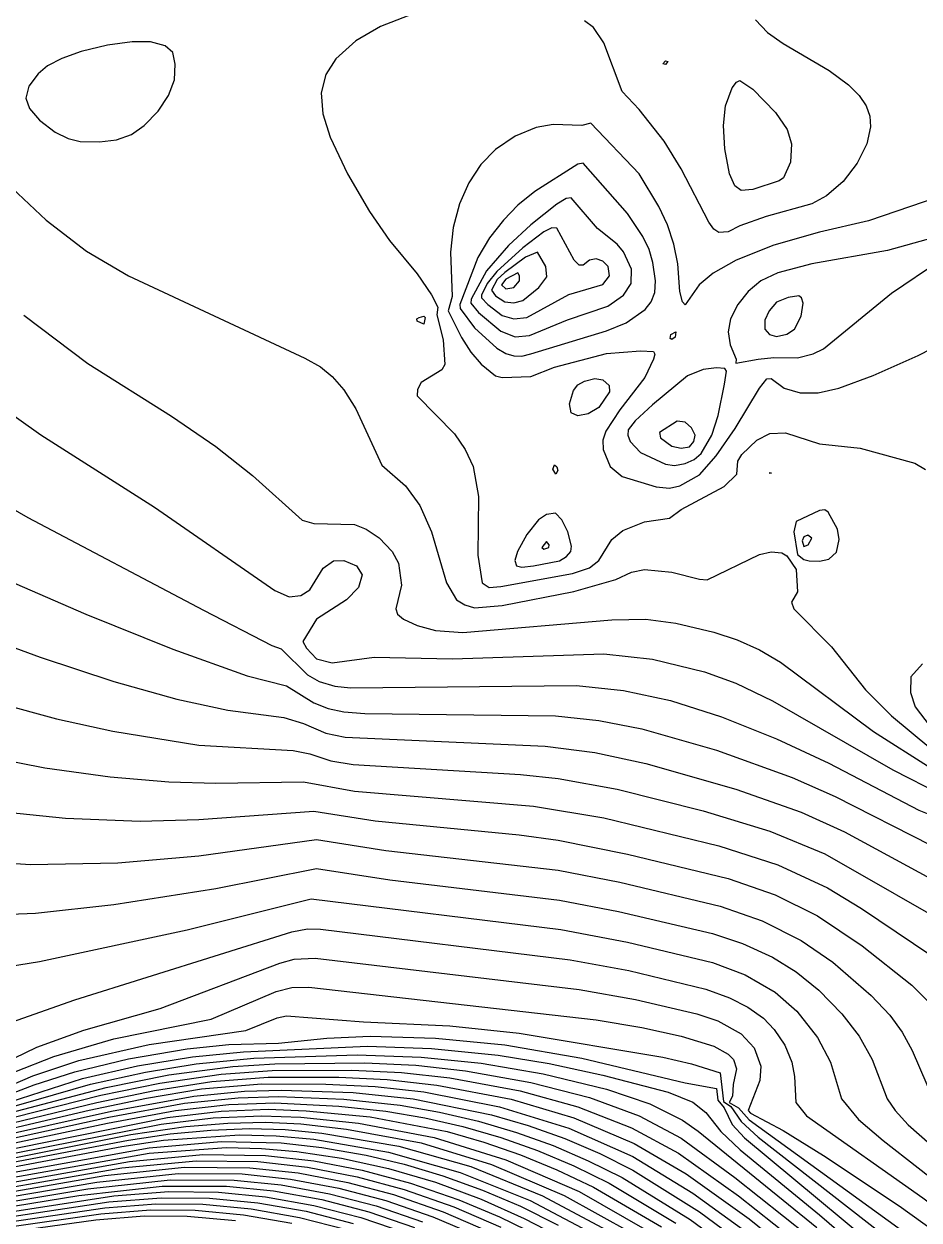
# Model space of a CAD drawing. Header units: inches. Extents: x 2608994 to 2618701, y 1261813 to 1271655.
# Drawn here: x 2616107 to 2616929, y 1263577 to 1264676 of the extents above; entities that cross this region are included whole.
import ezdxf

# ---------------------------------------------------------------- set-up
doc = ezdxf.new("R2010")
doc.units = ezdxf.units.IN
doc.header["$MEASUREMENT"] = 0

msp = doc.modelspace()

# ---------------------------------------------------------------- linework, layer by layer
for points, elevation in [([(2616464.8, 1264685.1), (2616434.8, 1264673.5), (2616412, 1264660.4), (2616393.6, 1264643.9), (2616384.5, 1264629.5), (2616380.3, 1264612.7), (2616381.7, 1264593.5), (2616388.5, 1264571.9), (2616404.5, 1264538.3), (2616424.5, 1264503.5), (2616442.9, 1264477.1), (2616468.4, 1264446.4), (2616481.6, 1264427.2), (2616487.3, 1264415.9), (2616486.5, 1264408.7), (2616492.3, 1264385.9), (2616493.7, 1264363.1), (2616491.1, 1264358.3), (2616472, 1264346.6), (2616468.6, 1264340.3), (2616468.5, 1264334.3), (2616502.6, 1264299.5), (2616512.5, 1264285.1), (2616519.7, 1264269.5), (2616524.9, 1264241.9), (2616524.1, 1264187.9), (2616528, 1264162.7), (2616534.4, 1264158.4), (2616545.2, 1264159.1), (2616611.2, 1264171), (2616626.8, 1264176.5), (2616635.2, 1264183), (2616647.2, 1264202.5), (2616657.2, 1264210.7), (2616677.2, 1264218.7), (2616700, 1264221.9), (2616710.8, 1264230), (2616750.4, 1264251), (2616762.1, 1264262.3), (2616762.8, 1264274.3), (2616766.7, 1264280.3), (2616780.4, 1264293.7), (2616792.4, 1264299.8), (2616806.8, 1264300.4), (2616838, 1264290.1), (2616875.2, 1264286.4), (2616925.6, 1264272.6), (2616935.2, 1264266.7)], 259), ([(2616779.2, 1264679.6), (2616790, 1264668.2), (2616804.4, 1264658), (2616846.7, 1264633.1), (2616864.5, 1264619.9), (2616874.2, 1264610.3), (2616880.8, 1264600.7), (2616884.1, 1264591.1), (2616884.7, 1264581.5), (2616881.4, 1264565.9), (2616872.5, 1264547.9), (2616859.6, 1264531.1), (2616844.4, 1264517.9), (2616830.9, 1264510.7), (2616788.8, 1264499.2), (2616764.8, 1264490.6), (2616754, 1264485), (2616745.6, 1264484.4), (2616740.8, 1264487.5), (2616736.2, 1264493.9), (2616710.8, 1264542.9), (2616695.4, 1264568.3), (2616672.4, 1264597.2), (2616656.6, 1264613.9), (2616640, 1264658.7), (2616630.4, 1264672.7), (2616622, 1264678.7)], 259), ([(2616192.4, 1264569.6), (2616206.1, 1264574.3), (2616217.7, 1264582.7), (2616230.6, 1264595.9), (2616240.1, 1264610.3), (2616245.5, 1264624.7), (2616246.3, 1264639.1), (2616244, 1264649.7), (2616236.9, 1264655.9), (2616223.6, 1264659.4), (2616206.8, 1264659.5), (2616184, 1264656.3), (2616160, 1264650.5), (2616142, 1264644.2), (2616128.8, 1264637.4), (2616120.4, 1264630), (2616111.9, 1264618.7), (2616109, 1264607.9), (2616112.3, 1264598.3), (2616121.6, 1264587.5), (2616136, 1264576.6), (2616148, 1264570.8), (2616158.8, 1264567.9), (2616176.8, 1264567.6), (2616192.4, 1264569.6)], 259), ([(2616694, 1264639.2), (2616696.4, 1264642.1), (2616698.6, 1264641.5), (2616696.4, 1264638.6), (2616694, 1264639.2)], 260), ([(2616776.8, 1264524), (2616766, 1264522.9), (2616760, 1264527.2), (2616755.3, 1264538.3), (2616750.9, 1264561.1), (2616749.7, 1264582.7), (2616751.6, 1264600.7), (2616757.6, 1264617.1), (2616761.6, 1264622.3), (2616764.8, 1264623.9), (2616776.8, 1264616.1), (2616797.6, 1264594.7), (2616808.3, 1264579.1), (2616812.2, 1264565.9), (2616811.2, 1264549.1), (2616804.7, 1264534.7), (2616800.8, 1264531.9), (2616776.8, 1264524)], 260), ([(2616959.2, 1264521), (2616882.9, 1264495.1), (2616838, 1264484.7), (2616796, 1264472.8), (2616761.3, 1264459.1), (2616740.3, 1264447.1), (2616727.3, 1264436.3), (2616714.4, 1264418), (2616712, 1264420.6), (2616709.6, 1264430.3), (2616707.9, 1264455.5), (2616704.2, 1264473.5), (2616698.2, 1264491.5), (2616690.4, 1264508.3), (2616672.4, 1264538.2), (2616628, 1264584.8), (2616619.6, 1264582.7), (2616593.2, 1264583.5), (2616577.6, 1264580.7), (2616558.4, 1264572.8), (2616540.4, 1264560.5), (2616527, 1264546.7), (2616515.8, 1264529.9), (2616507.2, 1264510.7), (2616501.4, 1264489.1), (2616499.1, 1264466.3), (2616500.5, 1264425.5), (2616497, 1264412.3), (2616509.2, 1264388), (2616517.6, 1264374.6), (2616527.2, 1264363.5), (2616540.4, 1264352.6), (2616546.4, 1264351.2), (2616572.8, 1264352.1), (2616594.4, 1264360.7), (2616642.4, 1264373.3), (2616673.6, 1264375.8), (2616685.4, 1264375.1), (2616686.7, 1264372.7), (2616685.6, 1264367.9), (2616677.4, 1264351.1), (2616654.4, 1264321.4), (2616641.6, 1264301.9), (2616639, 1264293.5), (2616639.2, 1264285.1), (2616645.7, 1264269.5), (2616656.8, 1264260.3), (2616688, 1264250.6), (2616700, 1264249.6), (2616709.6, 1264251.6)], 258), ([(2616572.8, 1264372.9), (2616642.4, 1264394.1), (2616660.4, 1264401.4), (2616677.9, 1264413.5), (2616683.2, 1264420.7), (2616686.6, 1264429.1), (2616687.4, 1264439.9), (2616684.9, 1264456.7), (2616681.4, 1264468.7), (2616675.7, 1264480.7), (2616661.6, 1264501.8), (2616620.8, 1264548.1), (2616616, 1264547), (2616576.4, 1264522.1), (2616560.9, 1264509.5), (2616547.6, 1264495.8), (2616534.9, 1264479.5), (2616524.1, 1264461.5), (2616507.7, 1264418.3), (2616508, 1264414.7), (2616521.2, 1264396.8), (2616541.6, 1264378), (2616550, 1264373.2), (2616557.2, 1264371.1), (2616564.4, 1264370.9), (2616572.8, 1264372.9)], 257), ([(2616096.5, 1264525.1), (2616127.6, 1264495.7), (2616164.8, 1264467.2), (2616203.2, 1264444.5), (2616365.2, 1264368.8), (2616379.6, 1264360.9), (2616390.4, 1264352.2), (2616401.2, 1264339.7), (2616412, 1264322.4), (2616436, 1264270.7), (2616457.6, 1264251.8), (2616470.8, 1264233.5), (2616481.6, 1264209.4), (2616495.3, 1264162.7), (2616504.4, 1264147.1), (2616512.3, 1264142.3), (2616521.2, 1264139.6), (2616546.4, 1264141.7), (2616612.4, 1264154.6), (2616650.8, 1264165.5), (2616665.2, 1264172.5), (2616677.2, 1264174.9), (2616702.4, 1264172.5), (2616727.6, 1264165.8), (2616734.8, 1264165.4), (2616782.8, 1264188.6), (2616793.6, 1264190.9), (2616803.2, 1264190.1), (2616808, 1264187.4), (2616816.6, 1264174.7), (2616817.7, 1264154.3), (2616812.1, 1264144.7), (2616814.4, 1264138.7), (2616848.8, 1264103.7), (2616880.1, 1264064.3), (2616904, 1264040.3), (2616940.2, 1264010.3)], 260), ([(2616571.6, 1264389.8), (2616606.4, 1264404), (2616643.6, 1264416.6), (2616658, 1264426.7), (2616664.8, 1264437.5), (2616665.4, 1264450.7), (2616658, 1264466.7), (2616652, 1264473.6), (2616634, 1264488), (2616610, 1264516.2), (2616605.2, 1264515.6), (2616596.8, 1264510.5), (2616572.8, 1264491.3), (2616552.4, 1264472.4), (2616532, 1264449.1), (2616517.9, 1264423.1), (2616517.8, 1264419.5), (2616524.8, 1264411), (2616545.2, 1264393.6), (2616558.4, 1264388.5), (2616571.6, 1264389.8)], 256), ([(2616569.2, 1264406.4), (2616607.6, 1264427.3), (2616638.8, 1264436.5), (2616645.1, 1264444.7), (2616643.7, 1264453.1), (2616638.8, 1264458.1), (2616632.8, 1264460.1), (2616626.8, 1264458.9), (2616620.8, 1264454.4), (2616617.2, 1264454.5), (2616612.7, 1264459.1), (2616596.8, 1264488.4), (2616592, 1264488.6), (2616584.8, 1264485), (2616565.6, 1264470.2), (2616541.6, 1264448.6), (2616532.8, 1264437.5), (2616527.4, 1264426.7), (2616527.6, 1264424.3), (2616533.2, 1264418.3), (2616546.4, 1264408.2), (2616557.2, 1264405), (2616569.2, 1264406.4)], 255), ([(2616781.6, 1264368.1), (2616796, 1264369.6), (2616817.6, 1264369.3), (2616832, 1264373), (2616841.6, 1264377.6), (2616904, 1264428.7), (2616948.4, 1264458.5), (2616955.6, 1264468.7), (2616955, 1264475.9), (2616950.8, 1264479.3), (2616941.2, 1264479.3), (2616900.4, 1264467.9), (2616830.8, 1264455.7), (2616799.6, 1264447.3), (2616784, 1264440.1), (2616772.3, 1264430.3), (2616762.8, 1264418.3), (2616756.2, 1264405.1), (2616753.9, 1264393.1), (2616755.8, 1264381.1), (2616761.4, 1264367.9), (2616761, 1264364.3), (2616781.6, 1264368.1)], 257), ([(2616565.6, 1264421.9), (2616580.2, 1264433.9), (2616587.6, 1264443.5), (2616586.6, 1264453.1), (2616578.8, 1264466.2), (2616568, 1264461.6), (2616548.8, 1264447.5), (2616542, 1264441.1), (2616536.8, 1264431.5), (2616540.4, 1264426.2), (2616548.8, 1264420.8), (2616557.2, 1264419.7), (2616565.6, 1264421.9)], 254), ([(2616557.2, 1264433.9), (2616562.3, 1264439.9), (2616562.5, 1264444.7), (2616560.8, 1264447.4), (2616550, 1264441.6), (2616545.8, 1264436.3), (2616550, 1264432.5), (2616557.2, 1264433.9)], 253), ([(2616808, 1264391.1), (2616815, 1264395.5), (2616821.2, 1264407.5), (2616823, 1264419.5), (2616821.5, 1264424.3), (2616818.8, 1264426.2), (2616809.2, 1264424.7), (2616798.4, 1264420.4), (2616791.6, 1264412.3), (2616787.6, 1264403.9), (2616787.6, 1264395.7), (2616791.9, 1264390.7), (2616798.4, 1264388.8), (2616808, 1264391.1)], 256), ([(2616709.6, 1264251.6), (2616727.6, 1264261.7), (2616742.9, 1264279.1), (2616760.6, 1264304.3), (2616782.8, 1264341.5), (2616789.6, 1264349.9), (2616793.6, 1264350.2), (2616805.6, 1264341.3), (2616820, 1264337.1), (2616836.8, 1264337.2), (2616855.6, 1264341.5), (2616887.2, 1264353), (2616928.6, 1264371.5), (2617003.8, 1264409.9)], 258), ([(2616107.2, 1264408.3), (2616166, 1264364.1), (2616242.8, 1264315.8), (2616283.6, 1264287.7), (2616317.2, 1264261.2), (2616362.8, 1264220.2), (2616373.6, 1264217), (2616410.8, 1264216.1), (2616421.6, 1264212), (2616433.6, 1264203.8), (2616445.6, 1264191.5), (2616451.2, 1264180.7), (2616454.1, 1264160.3), (2616448.8, 1264138.7), (2616450.5, 1264133.9), (2616456, 1264129.1), (2616468.4, 1264123.5), (2616485.2, 1264118.7), (2616510.4, 1264117), (2616647.2, 1264128.7), (2616678.4, 1264129.3), (2616706, 1264125.6), (2616740.8, 1264117.2), (2616762.4, 1264110.2), (2616782.8, 1264101.1), (2616802, 1264089.8), (2616887.6, 1264025.9), (2616940.4, 1263992.3)], 261), ([(2616468.4, 1264403), (2616468, 1264405.1), (2616470.3, 1264406.3), (2616474.4, 1264407.5), (2616475.7, 1264406.3), (2616474.4, 1264400.3), (2616468.4, 1264403)], 260), ([(2616705.5, 1264388.3), (2616702.4, 1264386.1), (2616700.8, 1264387.1), (2616701.4, 1264390.7), (2616706, 1264393), (2616705.5, 1264388.3)], 258), ([(2616714.4, 1264272.2), (2616722.8, 1264275.9), (2616729.3, 1264281.5), (2616739.1, 1264298.3), (2616744.8, 1264316.3), (2616750.8, 1264345.1), (2616752.4, 1264357.1), (2616751, 1264359.5), (2616743.2, 1264360.1), (2616731.2, 1264358.5), (2616716.8, 1264352.6), (2616684.4, 1264326.1), (2616668.5, 1264311.5), (2616662.3, 1264303.1), (2616661.8, 1264298.3), (2616663.9, 1264292.3), (2616673.6, 1264282.4), (2616696.4, 1264271.5), (2616704.8, 1264270.5), (2616714.4, 1264272.2)], 257), ([(2616046, 1264353.1), (2616122.8, 1264298.6), (2616227.2, 1264232), (2616337.6, 1264155.5), (2616350.8, 1264149.7), (2616361.6, 1264151), (2616370, 1264156), (2616382.1, 1264175.9), (2616391.6, 1264182.8), (2616401.2, 1264183.1), (2616412.7, 1264178.3), (2616417.8, 1264169.9), (2616414.4, 1264158.4), (2616403.6, 1264147.1), (2616376, 1264129.3), (2616363.4, 1264108.7), (2616366.7, 1264102.7), (2616376, 1264092.7), (2616390.4, 1264089.2), (2616428.8, 1264094.3), (2616500.8, 1264092.7), (2616640, 1264097.4), (2616684.4, 1264092.6), (2616732.4, 1264080.8), (2616761.2, 1264070.3), (2616794.8, 1264054.1), (2616905.2, 1263990.7), (2616949.6, 1263968.3)], 262), ([(2616625.6, 1264317.8), (2616616, 1264315.9), (2616610, 1264318.8), (2616608.4, 1264327.1), (2616612.1, 1264339.1), (2616616, 1264344.5), (2616622, 1264347.9), (2616631.6, 1264350.4), (2616638.8, 1264349.1), (2616644.8, 1264343.9), (2616645.1, 1264337.9), (2616635.2, 1264323.7), (2616625.6, 1264317.8)], 259), ([(2616718.6, 1264287.5), (2616722.5, 1264292.3), (2616723.6, 1264298.3), (2616720.4, 1264305), (2616714.4, 1264310.2), (2616707.2, 1264311.2), (2616691.1, 1264300.7), (2616691.9, 1264295.9), (2616702.4, 1264288.1), (2616710.8, 1264286.2), (2616718.6, 1264287.5)], 256), ([(2616595.7, 1264262.3), (2616592.9, 1264267.1), (2616594.4, 1264270.9), (2616596.8, 1264269.1), (2616597.6, 1264265.9), (2616595.7, 1264262.3)], 259), ([(2616792.4, 1264263.1), (2616792.4, 1264263.9), (2616793.7, 1264263.5), (2616793.6, 1264263.4), (2616792.4, 1264263.1)], 260), ([(2616070.8, 1264245.5), (2616110.9, 1264222.7), (2616272.2, 1264137.5), (2616334.9, 1264105.1), (2616343.6, 1264101.9), (2616367.6, 1264078), (2616378.4, 1264071.8), (2616392.8, 1264067.6), (2616407.2, 1264066.1), (2616614.8, 1264068.3), (2616658, 1264063.7), (2616701.2, 1264054.5), (2616748, 1264039.4), (2616798.4, 1264019.3), (2616846.4, 1263996.8), (2616929.2, 1263953.7), (2616956.8, 1263942.8)], 263), ([(2616575.2, 1264178.3), (2616599.2, 1264182.8), (2616605.6, 1264186.7), (2616609.4, 1264191.5), (2616610.3, 1264196.3), (2616606.8, 1264209.5), (2616601.3, 1264220.3), (2616595.6, 1264226.6), (2616587.2, 1264225.3), (2616580, 1264220.3), (2616569.2, 1264207.1), (2616560.6, 1264191.5), (2616558.2, 1264183.1), (2616559.7, 1264178.3), (2616564.4, 1264177), (2616575.2, 1264178.3)], 258), ([(2616846.4, 1264184.3), (2616853.6, 1264190.6), (2616856, 1264202.3), (2616854.3, 1264211.9), (2616846, 1264227.5), (2616842.8, 1264229.7), (2616838, 1264229), (2616816.4, 1264219), (2616814.4, 1264209.5), (2616817.6, 1264188.7), (2616823.6, 1264184.1), (2616828.4, 1264182.9), (2616838, 1264182.6), (2616846.4, 1264184.3)], 259), ([(2616589.3, 1264195.1), (2616589.6, 1264197.5), (2616587.2, 1264200.4), (2616582.8, 1264195.1), (2616584.8, 1264193.6), (2616589.3, 1264195.1)], 257), ([(2616827.4, 1264197.5), (2616830.9, 1264203.5), (2616827.2, 1264206.3), (2616823.6, 1264204.9), (2616822.1, 1264201.1), (2616823.6, 1264196), (2616827.4, 1264197.5)], 258), ([(2616056, 1264180.7), (2616164.3, 1264133.9), (2616243.9, 1264101.5), (2616312.4, 1264077.2), (2616348.4, 1264068), (2616373.6, 1264052.4), (2616386.8, 1264047), (2616401.2, 1264044), (2616420.4, 1264042.7), (2616595.6, 1264040.4), (2616635.2, 1264036.2), (2616674.8, 1264028.6), (2616743.2, 1264008.8), (2616812.8, 1263983.7), (2616852.4, 1263966.2), (2616940, 1263921.5)], 264), ([(2616024, 1264130.3), (2616122.2, 1264094.3), (2616190, 1264071.9), (2616247.6, 1264055.8), (2616294.4, 1264045.5), (2616346, 1264038.8), (2616364, 1264033.4), (2616384.4, 1264024.5), (2616402.4, 1264020.7), (2616586, 1264012.7), (2616631.6, 1264006.8), (2616678.4, 1263996.7), (2616761.2, 1263973.1), (2616821.2, 1263951.9), (2616860.8, 1263933.8), (2616947.2, 1263886.9)], 265), ([(2616932.6, 1264088.3), (2616921.7, 1264076.3), (2616921.5, 1264061.9), (2616925.9, 1264048.7), (2616939.4, 1264030.7)], 259), ([(2616084.4, 1264052), (2616137.2, 1264037.8), (2616188.8, 1264026.2), (2616268, 1264013.6), (2616354.4, 1264008.5), (2616370, 1264005.4), (2616389.2, 1263999.1), (2616409.6, 1263995.8), (2616563.2, 1263986.5), (2616598, 1263982.8), (2616652, 1263973.2), (2616731.2, 1263953.1), (2616792.4, 1263934.5), (2616842.8, 1263913.7), (2616972.4, 1263839.6), (2616989.2, 1263826.7), (2617000, 1263813.4), (2617024.7, 1263770.3), (2617037.1, 1263752.3), (2617097.9, 1263689.9), (2617117, 1263663.5), (2617127.5, 1263643.1), (2617149.3, 1263578.3), (2617169.2, 1263570.6)], 266), ([(2616079.6, 1264001.7), (2616126.4, 1263992.8), (2616186.4, 1263984.5), (2616240.4, 1263979.9), (2616283.6, 1263978.6), (2616364, 1263979.9), (2616410.8, 1263971.2), (2616575.2, 1263957.5), (2616640, 1263946.8), (2616745.6, 1263921), (2616799.6, 1263903.6), (2616845.2, 1263882.5), (2616876.4, 1263863.5), (2616940.1, 1263820.7), (2616964, 1263802), (2616978.5, 1263783.5), (2616996.9, 1263747.5), (2617011, 1263723.5), (2617056.7, 1263658.7), (2617068, 1263638.3), (2617090.1, 1263591.5), (2617107.4, 1263562.7)], 267), ([(2616079.6, 1263953.3), (2616145.6, 1263946.4), (2616214, 1263943.7), (2616268, 1263945.1), (2616373.6, 1263952.7), (2616430, 1263944.1), (2616562, 1263931.2), (2616598, 1263926.3), (2616661.6, 1263913.5), (2616754, 1263890.9), (2616797.2, 1263875.9), (2616836.1, 1263856.7), (2616877, 1263829.1), (2616922.6, 1263793.1), (2616937.1, 1263778.7), (2616948.6, 1263763.1), (2616976.9, 1263705.5), (2617002.8, 1263662.3), (2617111.4, 1263530.3)], 268), ([(2616040, 1263908.9), (2616113.2, 1263904), (2616193.6, 1263905.3), (2616268, 1263911.9), (2616376, 1263926.9), (2616439.6, 1263916.8), (2616598, 1263898.7), (2616654.4, 1263887.5), (2616746.8, 1263865.5), (2616785.2, 1263852.2), (2616821.2, 1263834.2), (2616850, 1263814.2), (2616885.4, 1263783.5), (2616902.4, 1263765.5), (2616913.9, 1263749.9), (2616923, 1263733.1), (2616943.1, 1263686.3), (2616963.3, 1263659.9), (2617036, 1263587.7), (2617098, 1263521.9)], 269), ([(2616055.6, 1263856.8), (2616118, 1263859.2), (2616190, 1263867), (2616283.6, 1263881.7), (2616376, 1263900.1), (2616443.2, 1263889.8), (2616599.2, 1263871.2), (2616653.2, 1263860.7), (2616739.6, 1263840.5), (2616767.2, 1263831.4), (2616794.8, 1263818.6), (2616816.4, 1263805.4), (2616837.3, 1263788.3), (2616858.5, 1263766.7), (2616874.4, 1263746.3), (2616886.2, 1263724.7), (2616899.9, 1263688.7), (2616907.3, 1263677.9), (2616919.2, 1263664.7), (2617015.6, 1263580.1), (2617088.6, 1263509.9)], 270), ([(2616043.6, 1263802.3), (2616121.6, 1263814.9), (2616257.2, 1263844), (2616371.2, 1263872.2), (2616600.4, 1263844.2), (2616661.6, 1263832.5), (2616739.6, 1263813.8), (2616769.6, 1263802.4), (2616797.2, 1263786.6), (2616817.2, 1263769.1), (2616836.2, 1263745.1), (2616848, 1263722.3), (2616858.1, 1263688.7), (2616873.8, 1263669.5), (2616896.3, 1263650.3), (2616992.8, 1263574.9)], 271), ([(2616085.6, 1263755.5), (2616154, 1263779.5), (2616353.2, 1263842), (2616367.6, 1263844.8), (2616379.6, 1263844.6), (2616608.8, 1263816.3), (2616662.8, 1263806.4), (2616733.6, 1263789.5), (2616755.2, 1263781.5), (2616772, 1263772.9), (2616786.4, 1263762.7), (2616796.4, 1263752.3), (2616806, 1263737.9), (2616812.5, 1263722.3), (2616815, 1263709.1), (2616816.3, 1263685.1), (2616826, 1263673.1), (2616932.8, 1263597.7), (2616984.4, 1263558.5)], 272), ([(2616077.2, 1263715.9), (2616119.2, 1263736.2), (2616162.4, 1263751.6), (2616232.4, 1263771.5), (2616342.4, 1263813.2), (2616355.6, 1263816.9), (2616374.8, 1263817.8), (2616617.2, 1263788.9), (2616668.8, 1263780), (2616725.2, 1263766.6), (2616744.4, 1263760.2), (2616766, 1263748.2), (2616777.9, 1263735.5), (2616784.1, 1263718.7), (2616783.1, 1263705.5), (2616772.4, 1263677.9), (2616774.4, 1263675.6), (2616804.4, 1263659.6), (2616841.6, 1263636.6), (2616911.2, 1263590.2), (2616956.8, 1263557.6)], 273), ([(2616098.8, 1263713.4), (2616134.8, 1263727.6), (2616190, 1263743.6), (2616279.3, 1263761.9), (2616338.8, 1263787.1), (2616353.2, 1263790.9), (2616368.8, 1263791.3), (2616632.8, 1263761.1), (2616674.8, 1263754.2), (2616710.8, 1263746.1), (2616740.8, 1263737.1), (2616754, 1263729.6), (2616758.9, 1263724.7), (2616761.8, 1263716.3), (2616758.5, 1263701.9), (2616758.1, 1263691.1), (2616754.9, 1263685.1), (2616763.4, 1263680.3), (2616773.2, 1263669.3), (2616966.4, 1263529.4)], 274), ([(2616055.8, 1263683.9), (2616115.6, 1263709.8), (2616157.6, 1263723.7), (2616222.4, 1263738.6), (2616311.2, 1263751.3), (2616340, 1263763), (2616348.4, 1263765), (2616419.2, 1263759.4), (2616498.4, 1263755.7), (2616562, 1263748.9), (2616694, 1263726.9), (2616720.4, 1263720.8), (2616746.8, 1263712.5), (2616749.7, 1263686.3), (2616756.4, 1263681.5), (2616766, 1263667.9), (2616781.6, 1263653.4), (2616966.4, 1263509.3)], 275), ([(2616064.8, 1263681.5), (2616116.8, 1263701.5), (2616154, 1263713.4), (2616203.2, 1263725.4), (2616257.2, 1263734.6), (2616295.6, 1263738.6), (2616341.2, 1263739.7), (2616385.6, 1263744.4), (2616425.2, 1263746.1), (2616485.2, 1263744.4), (2616548.8, 1263738.1), (2616619.6, 1263726.1), (2616714.4, 1263703.2), (2616743.2, 1263698.1), (2616744.6, 1263687.5), (2616750.4, 1263680.3), (2616757.6, 1263665.1), (2616768.9, 1263652.7), (2616926.8, 1263521.7)], 276), ([(2615639.2, 1263576.3), (2615665.6, 1263583.6), (2615696.8, 1263597), (2615801.2, 1263649.5), (2615831.2, 1263660.4), (2615860, 1263667), (2615888.8, 1263669.8), (2615917.6, 1263669), (2615945.2, 1263664.8), (2615989.6, 1263654.4), (2616000.4, 1263653.7), (2616168.4, 1263702.1), (2616218.8, 1263713.2), (2616265.6, 1263720.8), (2616318.4, 1263726), (2616413.2, 1263729), (2616472, 1263727), (2616527.2, 1263721.4), (2616584.2, 1263711.5), (2616642.4, 1263697.6), (2616682, 1263684), (2616712, 1263668.9), (2616726.4, 1263659), (2616835.6, 1263570.3)], 278), ([(2616065.8, 1263676.7), (2616161.2, 1263707.4), (2616211.6, 1263719), (2616262, 1263727.3), (2616308.8, 1263731.7), (2616422.8, 1263736.9), (2616481.6, 1263735), (2616542.8, 1263728.7), (2616589.6, 1263721), (2616639, 1263710.3), (2616698.9, 1263694.7), (2616721.6, 1263685.7), (2616733.6, 1263676.1), (2616747.2, 1263658.7), (2616764.9, 1263641.9), (2616838, 1263582.2), (2616955.6, 1263480.6)], 277), ([(2615692, 1263557.5), (2615758.3, 1263603.5), (2615794, 1263625.6), (2615830, 1263642.4), (2615865.1, 1263652.7), (2615891.2, 1263656.6), (2615917.6, 1263657.5), (2615942.8, 1263655.6), (2615987.2, 1263648.9), (2616000.4, 1263649.2), (2616025.6, 1263657.6), (2616182.8, 1263699.1), (2616240.4, 1263710.6), (2616299.2, 1263718.4), (2616337.6, 1263720.8), (2616420.4, 1263721.6), (2616467.2, 1263719.4), (2616512.8, 1263714.4), (2616572.8, 1263703.7), (2616626.8, 1263689.8), (2616672.4, 1263672.9), (2616710.8, 1263652.5), (2616760, 1263616.4), (2616827.2, 1263563.2)], 279), ([(2615753.2, 1263575.3), (2615786.8, 1263600.9), (2615826.5, 1263623.9), (2615867.2, 1263639.1), (2615892.4, 1263644.4), (2615917.6, 1263646.8), (2615942.8, 1263646.6), (2615984.8, 1263643.5), (2615999.2, 1263644.5), (2616019.6, 1263652), (2616178, 1263691.9), (2616232, 1263703), (2616288.4, 1263711.4), (2616335.2, 1263714.7), (2616408.4, 1263714.8), (2616454, 1263712.7), (2616498.4, 1263707.8), (2616562.9, 1263695.9), (2616616, 1263681.4), (2616665.2, 1263662.1), (2616708.4, 1263638.6), (2616763.6, 1263599.5), (2616828.4, 1263548.2)], 280), ([(2615764.1, 1263561.5), (2615803.6, 1263593.3), (2615840.8, 1263614.9), (2615878, 1263629.1), (2615899.6, 1263634.2), (2615922.4, 1263637.3), (2615982.4, 1263638), (2615995.6, 1263639.3), (2616006.4, 1263642.1), (2616018.4, 1263647.7), (2616174.4, 1263685.4), (2616227.2, 1263696.3), (2616280, 1263704.6), (2616331.6, 1263708.5), (2616396.4, 1263708.4), (2616440.8, 1263706.4), (2616486.4, 1263701.3), (2616554.8, 1263688.2), (2616612.4, 1263671.1), (2616667.6, 1263647.7), (2616715.6, 1263619.7), (2616773.2, 1263578.5), (2616835.6, 1263528.1)], 281), ([(2615801.4, 1263573.5), (2615822.6, 1263589.1), (2615844.4, 1263602.2), (2615866, 1263612.5), (2615888.8, 1263620.6), (2615927.2, 1263628.7), (2615992, 1263634.1), (2616020.8, 1263643.9), (2616167.2, 1263678.3), (2616220, 1263689.3), (2616270.4, 1263697.7), (2616325.6, 1263702.4), (2616384.4, 1263702.1), (2616430, 1263700), (2616474.4, 1263695), (2616544, 1263681.4), (2616607.6, 1263661.6), (2616666.4, 1263635.5), (2616721.6, 1263602.1), (2616780.4, 1263559.4)], 282), ([(2615808.2, 1263561.5), (2615829.4, 1263578.3), (2615851.9, 1263592.7), (2615875.6, 1263604.5), (2615899.6, 1263613.4), (2615932, 1263621.1), (2615988.4, 1263628.6), (2616019.6, 1263639.5), (2616043.6, 1263645.1), (2616187.6, 1263677.4), (2616263.2, 1263691.2), (2616310, 1263695.7), (2616343.6, 1263696.7), (2616409.6, 1263694.5), (2616464.8, 1263688.6), (2616536.8, 1263674), (2616570.4, 1263664.1), (2616604, 1263652.1), (2616636.1, 1263638.3), (2616666.4, 1263623.1), (2616727.6, 1263584.9), (2616785.2, 1263542.3)], 283), ([(2615834.7, 1263567.5), (2615857.6, 1263583.3), (2615882.8, 1263596.7), (2615909.2, 1263606.9), (2615938, 1263614.6), (2615988.4, 1263624), (2616002.8, 1263628.5), (2616016, 1263634.8), (2616185.2, 1263671.7), (2616254.8, 1263684.5), (2616304, 1263689.6), (2616341.2, 1263690.7), (2616401.2, 1263688.4), (2616452.8, 1263682.8), (2616488.8, 1263676.5), (2616524.8, 1263668.2), (2616559.6, 1263657.8), (2616593.2, 1263645.7), (2616625.6, 1263631.8), (2616656.8, 1263616.3), (2616719.2, 1263577.9), (2616782.8, 1263531)], 284), ([(2615857.6, 1263571), (2615887.6, 1263588.7), (2615918.8, 1263601.6), (2615987.2, 1263619.1), (2616022, 1263631.9), (2616184, 1263666.3), (2616246.4, 1263677.9), (2616295.6, 1263683.3), (2616337.6, 1263684.8), (2616396.4, 1263682), (2616439.6, 1263677.2), (2616475.6, 1263671.1), (2616510.4, 1263663.2), (2616545.2, 1263653), (2616578.8, 1263641.1), (2616612.4, 1263627), (2616644.8, 1263611.1), (2616706, 1263574.3)], 285), ([(2615867.5, 1263566.3), (2615897.2, 1263584), (2615929.6, 1263597.7), (2615987.2, 1263614.6), (2616020.8, 1263627.5), (2616239.2, 1263671.6), (2616288.4, 1263677.2), (2616331.6, 1263679), (2616366.4, 1263677.7), (2616425.2, 1263672), (2616496, 1263658.5), (2616529.6, 1263648.9), (2616563.2, 1263637.2), (2616596.8, 1263623.5), (2616630.4, 1263607.4), (2616692.8, 1263570.9)], 286), ([(2615877.5, 1263562.7), (2615907.8, 1263580.7), (2615941.2, 1263595.1), (2615986, 1263609.8), (2616020.8, 1263623.4), (2616233.2, 1263665.5), (2616281.2, 1263671.1), (2616325.6, 1263673.1), (2616361.6, 1263671.8), (2616414.4, 1263666.4), (2616484, 1263653.2), (2616550, 1263632.7), (2616617.2, 1263603.4), (2616679.6, 1263567.7)], 287), ([(2615912.8, 1263576), (2615940.4, 1263588.6), (2615990.8, 1263607.3), (2616012.4, 1263617.3), (2616205.6, 1263655.8), (2616256, 1263663.3), (2616294.4, 1263666.4), (2616329.2, 1263667.2), (2616361.6, 1263665.6), (2616403.6, 1263660.9), (2616472, 1263648.1), (2616536.8, 1263628.4), (2616603.4, 1263599.9), (2616665.2, 1263565.4)], 288), ([(2615916.4, 1263570.1), (2615942.8, 1263583.6), (2616008.8, 1263611.4), (2616020.8, 1263615.2), (2616076, 1263626.4), (2616203.2, 1263650.5), (2616241.6, 1263656.4), (2616278.8, 1263659.9), (2616314.8, 1263661.4), (2616347.2, 1263660.4), (2616380.8, 1263657.1), (2616451.6, 1263645.1), (2616517.6, 1263626.4), (2616583.6, 1263599.5), (2616647.2, 1263565.4)], 289), ([(2615922.4, 1263566.8), (2615946.2, 1263579.5), (2616006.4, 1263606.4), (2616019.6, 1263610.8), (2616065.2, 1263619.9), (2616197.2, 1263644.7), (2616235.6, 1263650.5), (2616305.2, 1263655.5), (2616338.8, 1263654.7), (2616373.6, 1263651.5), (2616442, 1263639.7), (2616508, 1263621), (2616572.2, 1263595.1), (2616635.2, 1263561.9)], 290), ([(2615933.6, 1263561.5), (2616001.6, 1263596.5), (2616017.2, 1263602), (2616046, 1263607.6), (2616222.4, 1263638.6), (2616293.2, 1263643.8), (2616325.6, 1263643.1), (2616358, 1263640.3), (2616398.8, 1263634.2), (2616442, 1263624.7), (2616485.2, 1263612), (2616527.2, 1263596.5), (2616566.8, 1263578.8), (2616605.2, 1263558.7)], 292), ([(2615948.8, 1263575.4), (2616001.6, 1263600.4), (2616017.2, 1263606.1), (2616047.2, 1263612.1), (2616222.4, 1263643.7), (2616288.4, 1263649.4), (2616343.6, 1263648.1), (2616380.8, 1263643.9), (2616421.6, 1263636.8), (2616456.4, 1263628.5), (2616492.1, 1263617.9), (2616528.4, 1263604.8), (2616563.2, 1263589.9), (2616598, 1263572.6)], 291), ([(2615934.4, 1263556.5), (2615996.8, 1263590.4), (2616019.6, 1263598.4), (2616204.4, 1263631.2), (2616271.6, 1263637.6), (2616329.2, 1263636.7), (2616373.6, 1263631.7), (2616418, 1263623.2), (2616462.4, 1263611.2), (2616506.8, 1263595.9), (2616544, 1263580.3), (2616581.2, 1263562.2)], 293), ([(2615935.6, 1263552.1), (2615993.2, 1263584.8), (2616018.4, 1263594), (2616197.2, 1263625.3), (2616265.6, 1263631.8), (2616322, 1263631), (2616367.6, 1263625.9), (2616413.2, 1263617.1), (2616456.4, 1263605.3), (2616502, 1263589.3), (2616545.2, 1263570.8)], 294), ([(2615976.4, 1263568.3), (2615998, 1263579.5), (2616014.8, 1263585), (2616174.4, 1263612.1), (2616248.8, 1263620.1), (2616307.6, 1263619.7), (2616352, 1263614.9), (2616396.4, 1263606.7), (2616439.6, 1263595.2), (2616482.8, 1263580.2), (2616526.8, 1263561.5)], 296), ([(2615980, 1263574.1), (2616006.4, 1263587.2), (2616016, 1263589.4), (2616181.6, 1263618.1), (2616254.8, 1263625.8), (2616314.8, 1263625.3), (2616359.2, 1263620.5), (2616404.8, 1263611.9), (2616446.8, 1263600.6), (2616492.4, 1263584.7), (2616535.6, 1263566.3)], 295), ([(2615995.6, 1263574.6), (2616013.6, 1263580.6), (2616166, 1263606), (2616241.6, 1263614.3), (2616300.4, 1263614), (2616343.6, 1263609.5), (2616388, 1263601.5), (2616430.8, 1263590.3), (2616473.2, 1263575.7)], 297), ([(2616011.2, 1263575.9), (2616157.6, 1263599.9), (2616234.4, 1263608.5), (2616293.2, 1263608.4), (2616336.4, 1263604), (2616380.8, 1263596.1), (2616424, 1263584.8), (2616466, 1263570.4)], 298), ([(2616011.2, 1263567.7), (2616185.2, 1263593.9), (2616233.2, 1263597.8), (2616277.6, 1263597.4), (2616322, 1263593.1), (2616366.4, 1263585.3), (2616409.6, 1263574.2)], 300), ([(2616013.6, 1263572.3), (2616190, 1263599.4), (2616240.4, 1263603.5), (2616286, 1263602.9), (2616329.2, 1263598.5), (2616373.6, 1263590.6), (2616416.8, 1263579.5), (2616458.8, 1263565.2)], 299), ([(2616007.6, 1263558.7), (2616178, 1263583.1), (2616223.6, 1263586.7), (2616264.4, 1263586.3), (2616308.8, 1263582.1), (2616353.2, 1263574.4)], 302), ([(2616008.8, 1263563.1), (2616181.6, 1263588.5), (2616228.4, 1263592.2), (2616271.6, 1263591.8), (2616316, 1263587.5), (2616360.4, 1263579.7), (2616403.6, 1263568.6)], 301), ([(2616005.2, 1263554.1), (2616173.2, 1263577.6), (2616217.6, 1263581.1), (2616257.2, 1263580.9), (2616301.6, 1263576.8)], 303)]:
    msp.add_lwpolyline(points, dxfattribs=dict(elevation=elevation))

doc.saveas('drawing.dxf')
